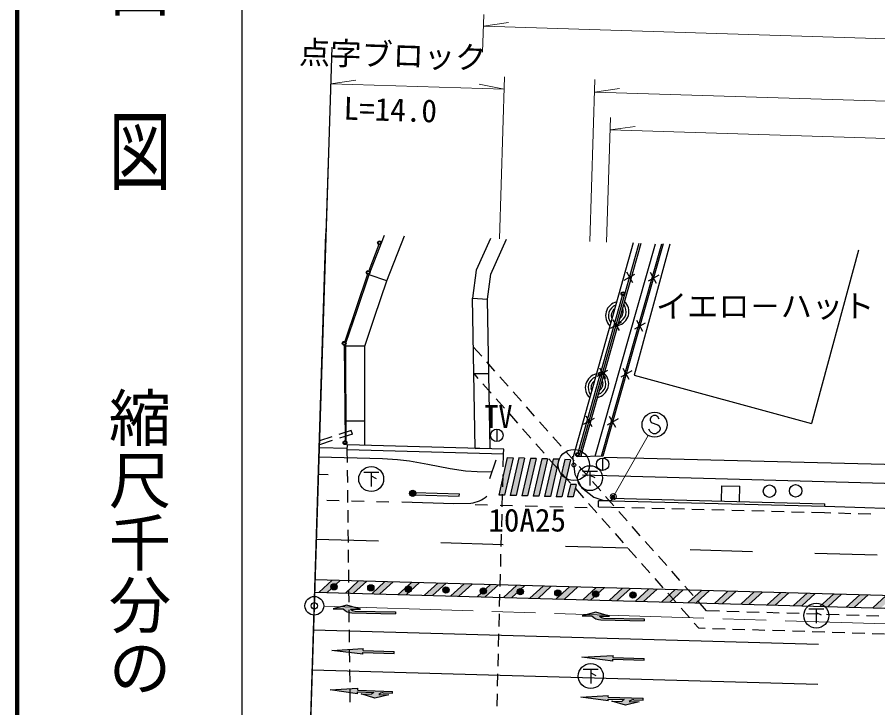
# Model space of a CAD drawing. Units: millimetres, scale not verified. Extents: x 40000 to 680000, y 20000 to 380000.
# Drawn here: x 40000 to 108980, y 265234 to 320626 of the extents above; entities that cross this region are included whole.
import ezdxf
from ezdxf.enums import TextEntityAlignment as Align

# ---------------------------------------------------------------- set-up
doc = ezdxf.new("R2010")
doc.units = ezdxf.units.MM
doc.header["$LTSCALE"] = 1000
doc.header["$PDMODE"] = 32
doc.header["$PDSIZE"] = 500
doc.linetypes.add('CHAIN', pattern=[18.5, 12, -1.5, 3.5, -1.5])
for name, color, linetype, lineweight in [('M-BGD', 7, 'Continuous', 25), ('M-BGD-EXST', 7, 'Continuous', 25), ('M-BMK', 2, 'CHAIN', 13), ('M-BMK-OTRS', 5, 'Continuous', 25), ('M-BMK-SRVR', 3, 'Continuous', 25), ('M-STR-HTXT', 7, 'Continuous', 13), ('M-STR-STR1', 1, 'Continuous', 25), ('M-STR-STRC', 7, 'Continuous', 25), ('M-TTL', 2, 'Continuous', 140), ('M-TTL-BAND', 7, 'Continuous', 25)]:
    doc.layers.add(name, color=color, linetype=linetype, lineweight=lineweight)
doc.layers.add('M-BMK-HTXT', color=7, linetype='Continuous')
doc.styles.add('@ＭＳ ゴシック', font='')
doc.styles.add('ＭＳ ゴシック', font='')
doc.styles.get('@ＭＳ ゴシック').set_extended_font_data('@MS Gothic')
doc.styles.get('ＭＳ ゴシック').set_extended_font_data('MS Gothic')

msp = doc.modelspace()

# ---------------------------------------------------------------- hatches: boundary and pattern name
at = {"layer": 'M-BGD'}
for points in [[(78936, 283663), (78901, 282290), (79064, 282285), (79757, 285287), (79297, 285302)], [(79522, 282271), (79981, 282258), (80674, 285256), (80215, 285271)], [(80440, 282244), (80898, 282230), (81590, 285225), (81132, 285241)], [(81357, 282216), (81816, 282203), (82507, 285195), (82049, 285210)], [(82274, 282189), (82733, 282175), (83424, 285164), (82965, 285180)], [(83192, 282161), (83650, 282148), (84340, 285134), (83882, 285149)], [(78636, 282298), (78901, 282290), (78936, 283663)], [(84110, 282146), (84572, 282144), (84810, 283138), (84348, 283140)], [(87024, 272432, -0.20151), (86670, 272590), (87470, 272572), (86377, 272897), (85271, 272623), (86070, 272604, 0.20151), (86777, 272288), (90262, 272207), (90266, 272357)], [(85255, 269285), (87746, 268979), (87751, 269129), (90250, 269049), (90255, 269199), (87756, 269279), (87761, 269429)]]:
    msp.add_hatch(color=256, dxfattribs=at).paths.add_polyline_path(points)
at = {"layer": 'M-STR-STRC'}
for points in [[(65896, 275450), (65250, 275468), (64192, 274499), (64838, 274481)], [(68011, 275392), (67364, 275410), (66305, 274439), (66951, 274421)], [(70125, 275334), (69479, 275352), (68419, 274380), (69065, 274362)], [(72240, 275275), (71593, 275293), (70532, 274321), (71178, 274302)], [(74371, 275217), (73720, 275235), (72644, 274261), (73295, 274243)], [(76469, 275159), (75822, 275177), (74759, 274202), (75405, 274184)], [(78583, 275100), (77937, 275118), (76872, 274142), (77518, 274124)], [(80698, 275042), (80051, 275060), (78985, 274083), (79631, 274065)], [(82812, 274984), (82166, 275002), (81099, 274023), (81745, 274005)], [(84927, 274925), (84280, 274943), (83212, 273964), (83858, 273946)], [(85971, 273886), (87041, 274867), (86395, 274885), (85325, 273904)], [(89156, 274809), (88509, 274827), (87439, 273845), (88085, 273827)], [(90202, 273767), (91288, 274750), (90637, 274768), (89551, 273786)], [(93385, 274692), (92739, 274710), (91665, 273726), (92312, 273708)], [(95500, 274634), (94853, 274651), (93779, 273667), (94425, 273649)], [(97614, 274575), (96968, 274593), (95892, 273607), (96538, 273589)], [(99729, 274517), (99082, 274535), (98005, 273548), (98652, 273530)], [(101843, 274459), (101197, 274476), (100119, 273488), (100765, 273470)], [(103958, 274400), (103311, 274418), (102232, 273429), (102878, 273411)], [(106072, 274342), (105426, 274360), (104345, 273369), (104992, 273351)], [(108204, 274283), (107553, 274301), (106458, 273310), (107108, 273292)], [(110301, 274225), (109655, 274243), (108572, 273251), (109218, 273232)], [(65325, 273179), (66125, 273162, 0.14391), (66612, 272877), (66605, 273404), (66432, 273456)], [(67079, 272992, -0.20151), (66725, 273150), (67525, 273132), (66605, 273404), (66612, 272877, 0.05598), (66833, 272847), (70318, 272773), (70321, 272923)], [(65216, 269835), (66649, 269659), (66646, 269917)], [(66646, 269917), (66649, 269659), (67707, 269529), (67712, 269679), (70211, 269597), (70216, 269747), (67717, 269829), (67722, 269978)], [(67280, 266361), (67286, 266511), (68572, 266459, 0.06022), (68379, 266317), (67580, 266349), (68667, 266005), (69778, 266261), (68979, 266293, -0.20151), (69341, 266429), (70084, 266399), (70090, 266549), (67292, 266661), (67298, 266810), (65091, 266673)], [(87365, 265781), (87369, 265931), (88656, 265891, 0.06022), (88464, 265747), (87665, 265772), (88755, 265438), (89864, 265704), (89064, 265729, -0.20151), (89425, 265868), (90168, 265845), (90173, 265995), (87374, 266081), (87379, 266231), (85173, 266074)]]:
    msp.add_hatch(color=256, dxfattribs=at).paths.add_polyline_path(points)

# ---------------------------------------------------------------- linework, layer by layer
at = {"layer": 'M-BGD'}
for p, q in [((77957, 300007), (79230, 302835)), ((68984, 302391), (68182, 300286)), ((89383, 302517), (84555, 285368)), ((85060, 285500), (89846, 302502)), ((85204, 285459), (90000, 302497)), ((86321, 285405), (91161, 302461)), ((86844, 285416), (91676, 302445)), ((91779, 302442), (86949, 285418)), ((92302, 302425), (89445, 291912)), ((107433, 301950), (103655, 288049)), ((88834, 300213), (89323, 299341)), ((91245, 299266), (90758, 300139)), ((68080, 300004), (66257, 294613)), ((77691, 298002), (77957, 300007)), ((88643, 299532), (89515, 300021)), ((91438, 299946), (90565, 299459)), ((76698, 286037), (76491, 298079)), ((77897, 286004), (77691, 298002)), ((86773, 292138), (88508, 298301)), ((87559, 295682), (88431, 296171)), ((87750, 296362), (88239, 295490)), ((90346, 296098), (89473, 295611)), ((90153, 295418), (89666, 296291)), ((66210, 294321), (66275, 286646)), ((66371, 286349), (66352, 294479)), ((67871, 286353), (67852, 294235)), ((77236, 293425), (76558, 294193)), ((78295, 292225), (77633, 292975)), ((86667, 292512), (87156, 291640)), ((76595, 292036), (76930, 291656)), ((84956, 285685), (86691, 291849)), ((86475, 291831), (87347, 292320)), ((89254, 292250), (88381, 291762)), ((89061, 291569), (88574, 292443)), ((89445, 291912), (103655, 288049)), ((77328, 291206), (77990, 290457)), ((79355, 291026), (78693, 291776)), ((80414, 289827), (79752, 290576)), ((78387, 290007), (79049, 289257)), ((81473, 288628), (80811, 289377)), ((79446, 288808), (80108, 288058)), ((85391, 287981), (86263, 288470)), ((85583, 288662), (86072, 287789)), ((88163, 288402), (87289, 287914)), ((87970, 287721), (87482, 288595)), ((82532, 287428), (81870, 288178)), ((65217, 286973), (64229, 286655)), ((66776, 287474), (65788, 287156)), ((66868, 287188), (65829, 286854)), ((66868, 287188), (66776, 287474)), ((78440, 287588), (78440, 286588)), ((80505, 287608), (81167, 286859)), ((83591, 286229), (82929, 286979)), ((65257, 286671), (64219, 286337)), ((81564, 286409), (82226, 285660)), ((64211, 286102), (66462, 286052)), ((84650, 285030), (83988, 285779)), ((77892, 283628), (78397, 285135)), ((78636, 282298), (79297, 285302)), ((79757, 285287), (79064, 282285)), ((79297, 285302), (79757, 285287)), ((80215, 285271), (79522, 282271)), ((80674, 285256), (79981, 282258)), ((80674, 285256), (80215, 285271)), ((81132, 285241), (80440, 282244)), ((81590, 285225), (80898, 282230)), ((81590, 285225), (81132, 285241)), ((82049, 285210), (81357, 282216)), ((82507, 285195), (81816, 282203)), ((82507, 285195), (82049, 285210)), ((82965, 285180), (82274, 282189)), ((82623, 285210), (83285, 284460)), ((83424, 285164), (82733, 282175)), ((83424, 285164), (82965, 285180)), ((83882, 285149), (83192, 282161)), ((84340, 285134), (83650, 282148)), ((84340, 285134), (83882, 285149)), ((86949, 285418), (84949, 285376)), ((85204, 285459), (85189, 285381)), ((86925, 285268), (86925, 284268)), ((112875, 284656), (87033, 285317)), ((85709, 283831), (85047, 284580)), ((64926, 283926), (64144, 283945)), ((83682, 284011), (84344, 283261)), ((84348, 283140), (84110, 282146)), ((84810, 283138), (84348, 283140)), ((84810, 283138), (84572, 282144)), ((86769, 282631), (86107, 283381)), ((96457, 281809), (96489, 283048)), ((96489, 283048), (97929, 283013)), ((97897, 281772), (97929, 283013)), ((71868, 282505), (71862, 282305)), ((71862, 282305), (75436, 282199)), ((71868, 282505), (75442, 282399)), ((75436, 282199), (75442, 282399)), ((79064, 282285), (78636, 282298)), ((79981, 282258), (79522, 282271)), ((80898, 282230), (80440, 282244)), ((81816, 282203), (81357, 282216)), ((82733, 282175), (82274, 282189)), ((83650, 282148), (83192, 282161)), ((84572, 282144), (84110, 282146)), ((84742, 282811), (85404, 282062)), ((87828, 281432), (87166, 282182)), ((85801, 281612), (86463, 280863)), ((86583, 281343), (86586, 281843)), ((87639, 281837), (86586, 281843)), ((87644, 282037), (87639, 281837)), ((87644, 282037), (104738, 281595)), ((104733, 281395), (104738, 281595)), ((86583, 281343), (87626, 281337)), ((87626, 281337), (88676, 281310)), ((88887, 280233), (88225, 280982)), ((89275, 281294), (90275, 281268)), ((90875, 281253), (91874, 281227)), ((92474, 281212), (93474, 281186)), ((94074, 281170), (95073, 281145)), ((95673, 281129), (96673, 281103)), ((97273, 281088), (98272, 281062)), ((98872, 281046), (99872, 281021)), ((100472, 281005), (101471, 280979)), ((102071, 280964), (103071, 280938)), ((103671, 280922), (104720, 280895)), ((104718, 280895), (105218, 280880)), ((105818, 280861), (106818, 280830)), ((107417, 280812), (108417, 280781)), ((86860, 280413), (87522, 279663)), ((89946, 279034), (89284, 279783)), ((87919, 279214), (88581, 278464)), ((88978, 278014), (89640, 277265)), ((91005, 277834), (90343, 278584)), ((92064, 276635), (91402, 277385)), ((90037, 276815), (90699, 276066)), ((93123, 275436), (92461, 276185)), ((64192, 274499), (65250, 275468)), ((64838, 274481), (65896, 275450)), ((66305, 274439), (67364, 275410)), ((66951, 274421), (68011, 275392)), ((68419, 274380), (69479, 275352)), ((69065, 274362), (70125, 275334)), ((70532, 274321), (71593, 275293)), ((71178, 274302), (72240, 275275)), ((72644, 274261), (73720, 275235)), ((91097, 275616), (91758, 274866)), ((73295, 274243), (74371, 275217)), ((74759, 274202), (75822, 275177)), ((75405, 274184), (76469, 275159)), ((76872, 274142), (77937, 275118)), ((77518, 274124), (78583, 275100)), ((78985, 274083), (80051, 275060)), ((79631, 274065), (80698, 275042)), ((81099, 274023), (82166, 275002)), ((81745, 274005), (82812, 274984)), ((83212, 273964), (84280, 274943)), ((83858, 273946), (84927, 274925)), ((85325, 273904), (86395, 274885)), ((85971, 273886), (87041, 274867)), ((87439, 273845), (88509, 274827)), ((88085, 273827), (89156, 274809)), ((89551, 273786), (90637, 274768)), ((90202, 273767), (91288, 274750)), ((91665, 273726), (92739, 274710)), ((92312, 273708), (93385, 274692)), ((94183, 274236), (93521, 274986)), ((93779, 273667), (94853, 274651)), ((94425, 273649), (95500, 274634)), ((95892, 273607), (96968, 274593)), ((96538, 273589), (97614, 274575)), ((92156, 274417), (92818, 273667)), ((98005, 273548), (99082, 274535)), ((98652, 273530), (99729, 274517)), ((100119, 273488), (101197, 274476)), ((100765, 273470), (101843, 274459)), ((102232, 273429), (103311, 274418)), ((102878, 273411), (103958, 274400)), ((104345, 273369), (105426, 274360)), ((104992, 273351), (106072, 274342)), ((106458, 273310), (107553, 274301)), ((107108, 273292), (108204, 274283)), ((108572, 273251), (109655, 274243)), ((93215, 273217), (93877, 272468)), ((95258, 273018), (94580, 273787)), ((86377, 272897), (85271, 272623)), ((85271, 272623), (86070, 272604)), ((87470, 272572), (86377, 272897)), ((86670, 272590), (87470, 272572)), ((96280, 272986), (95258, 273018)), ((97880, 272936), (96880, 272967)), ((99479, 272886), (98479, 272917)), ((101078, 272836), (100079, 272867)), ((102677, 272786), (101678, 272817)), ((104276, 272736), (103277, 272767)), ((105876, 272686), (104876, 272717)), ((107475, 272635), (106475, 272667)), ((109074, 272585), (108075, 272617)), ((86777, 272288), (90262, 272207)), ((87024, 272432), (90266, 272357)), ((90266, 272357), (90262, 272207)), ((94274, 272018), (94610, 271638)), ((94610, 271638), (95135, 271622)), ((95734, 271603), (96734, 271571)), ((97333, 271553), (98333, 271521)), ((98933, 271502), (99932, 271471)), ((100532, 271452), (101531, 271421)), ((102131, 271402), (103131, 271371)), ((103730, 271352), (104730, 271321)), ((105329, 271302), (106329, 271271)), ((106929, 271252), (107928, 271221)), ((108528, 271202), (109527, 271170)), ((85255, 269285), (87761, 269429)), ((87746, 268979), (85255, 269285)), ((87746, 268979), (87751, 269129)), ((87751, 269129), (90250, 269049)), ((87756, 269279), (87761, 269429)), ((87756, 269279), (90255, 269199)), ((90250, 269049), (90255, 269199))]:
    msp.add_line(p, q, dxfattribs=at)
for points in [[(66352, 294479), (67219, 297051), (68214, 299986), (69442, 303142)], [(67852, 294235), (68639, 296571), (69624, 299473), (71033, 303092)], [(77932, 302876), (76790, 300339), (76491, 298079)], [(78061, 284133), (76855, 284157), (75943, 284227), (74706, 284391), (72911, 284745), (71440, 285004), (70490, 285110), (69291, 285193), (64187, 285333)], [(84510, 285408), (84683, 283981), (85241, 282892), (86216, 282141), (86931, 281898), (87639, 281837), (104733, 281395), (112731, 281147), (121310, 280927)], [(85315, 283931), (111470, 283197), (189944, 280893)]]:
    msp.add_lwpolyline(points, dxfattribs=at)
for centre, radius in [((69037, 302531), 150), ((69037, 302531), 120), ((69037, 302531), 100), ((68128, 300146), 150), ((68128, 300146), 120), ((68128, 300146), 100), ((88548, 298446), 150), ((88548, 298446), 120), ((88548, 298446), 100), ((66209, 294471), 150), ((66209, 294471), 120), ((66209, 294471), 100), ((86732, 291993), 150), ((86732, 291993), 120), ((86732, 291993), 100), ((78440, 287088), 500), ((66276, 286496), 150), ((66276, 286496), 120), ((66276, 286496), 100), ((84916, 285541), 150), ((84916, 285541), 120), ((84916, 285541), 100), ((86925, 284768), 500)]:
    msp.add_circle(centre, radius, dxfattribs=at)
for centre, radius, start, end in [((88295, 296686), 1133, 102.35169, 226.20672), ((88295, 296686), 907, 110.31109, 218.24733), ((87902, 297011), 1133, 282.35169, 46.20672), ((87902, 297011), 907, 290.31109, 38.24733), ((88295, 296686), 680, 125.93646, 202.62196), ((87902, 297011), 680, 305.93646, 22.62196), ((86670, 290910), 1133, 102.35169, 226.20672), ((86276, 291235), 1133, 282.35169, 46.20672), ((86276, 291235), 907, 290.31109, 38.24733), ((86670, 290910), 907, 110.31109, 218.24733), ((86670, 290910), 680, 125.93646, 202.62196), ((86276, 291235), 680, 305.93646, 22.62196), ((86801, 273287), 1000, 223.10136, 268.67436), ((87035, 272932), 500, 223.10136, 268.67436)]:
    msp.add_arc(centre, radius, start, end, dxfattribs=at)
at = {"layer": 'M-BGD-EXST'}
for p, q in [((85311, 284204), (86511, 284204)), ((85911, 284204), (85911, 283054)), ((67773, 284135), (68973, 284135)), ((68373, 284135), (68373, 282985)), ((68373, 283835), (68773, 283635)), ((85911, 283904), (86311, 283704)), ((103449, 273183), (104649, 273183)), ((104049, 273183), (104049, 272033)), ((104049, 272883), (104449, 272683)), ((85375, 268328), (86575, 268328)), ((85975, 268328), (85975, 267178)), ((85975, 268028), (86375, 267828))]:
    msp.add_line(p, q, dxfattribs=at)
for centre, radius in [((68373, 283585), 1000), ((85911, 283654), 1000), ((100295, 282612), 500), ((102394, 282637), 500), ((104049, 272633), 1000), ((85975, 267778), 1000)]:
    msp.add_circle(centre, radius, dxfattribs=at)
at = {"layer": 'M-BMK'}
msp.add_line((64563, 273390), (331366, 264919), dxfattribs=at)
at = {"layer": 'M-BMK-OTRS'}
msp.add_line((62871, 243318), (64750, 303289), dxfattribs=at)
msp.add_lwpolyline([(65218, 318222), (63413, 260634), (62275, 224299)], dxfattribs=at)
at = {"layer": 'M-BMK-SRVR'}
for centre, radius in [((84622, 284708), 1250), ((84622, 284708), 150), ((63814, 273414), 750)]:
    msp.add_circle(centre, radius, dxfattribs=at)
msp.add_point((63814, 273414), dxfattribs=at)
at = {"layer": 'M-STR-HTXT'}
for p, q in [((77393, 320854), (77298, 317828)), ((77363, 319902), (79371, 320189)), ((196314, 316174), (77363, 319902)), ((64750, 303289), (65157, 316282)), ((65126, 315283), (67136, 315570)), ((65126, 315283), (79023, 314847)), ((79023, 314847), (77037, 315259)), ((79055, 315847), (78648, 302853)), ((86308, 315620), (85901, 302626)), ((86276, 314620), (88284, 314907)), ((196157, 311177), (86276, 314620)), ((87549, 312579), (87236, 302584)), ((87518, 311580), (89528, 311867)), ((87518, 311580), (303104, 304824)), ((87848, 282291), (90584, 287067))]:
    msp.add_line(p, q, dxfattribs=at)
for radius in [150, 120, 90, 60, 30, 20]:
    msp.add_circle((87773, 282161), radius, dxfattribs=at)
msp.add_point((87773, 282161), dxfattribs=at)
at = {"layer": 'M-STR-STR1'}
for p, q in [((66458, 285917), (66469, 286317)), ((78997, 285974), (66469, 286317)), ((78986, 285574), (66458, 285917)), ((66470, 284896), (66458, 285917)), ((78986, 285574), (78997, 285974)), ((78960, 284557), (78986, 285574)), ((66489, 283297), (66477, 284296)), ((78918, 282958), (78944, 283957)), ((66508, 281697), (66496, 282697)), ((78876, 281358), (78902, 282358)), ((66527, 280097), (66515, 281097)), ((78835, 279759), (78861, 280758)), ((66546, 278497), (66534, 279497)), ((78793, 278159), (78819, 279159)), ((66564, 276897), (66553, 277897)), ((78752, 276560), (78778, 277559)), ((66583, 275297), (66571, 276297)), ((78710, 274960), (78736, 275960)), ((66602, 273697), (66590, 274697)), ((78668, 273361), (78694, 274361)), ((66621, 272097), (66609, 273097)), ((78627, 271761), (78653, 272761)), ((66640, 270497), (66628, 271497)), ((78585, 270162), (78611, 271162)), ((66658, 268898), (66647, 269897)), ((78544, 268563), (78570, 269562)), ((66677, 267298), (66665, 268298)), ((78502, 266963), (78528, 267963)), ((66696, 265698), (66684, 266698)), ((78460, 265364), (78486, 266363))]:
    msp.add_line(p, q, dxfattribs=at)
at = {"layer": 'M-STR-STRC'}
for p, q in [((69624, 299473), (68203, 299953)), ((76491, 298079), (77691, 298002)), ((67852, 294235), (66352, 294231)), ((76595, 292036), (77793, 292057)), ((90813, 288577), (90722, 288395)), ((90722, 288395), (90722, 288304)), ((90994, 288668), (90813, 288577)), ((91176, 288668), (90994, 288668)), ((91358, 288577), (91176, 288668)), ((91449, 288395), (91358, 288577)), ((67867, 288235), (66367, 288231)), ((90722, 288304), (90813, 288123)), ((90813, 288123), (91358, 287941)), ((91358, 287941), (91449, 287850)), ((91449, 287850), (91540, 287668)), ((91540, 287668), (91540, 287577)), ((90722, 287395), (90631, 287577)), ((90813, 287304), (90722, 287395)), ((90994, 287214), (90813, 287304)), ((91176, 287214), (90994, 287214)), ((91358, 287304), (91176, 287214)), ((91449, 287395), (91358, 287304)), ((91540, 287577), (91449, 287395)), ((76698, 286037), (77896, 286058)), ((64805, 281884), (65805, 281857)), ((66804, 281831), (67804, 281804)), ((68804, 281778), (69798, 281752)), ((76706, 281533), (77706, 281507)), ((78705, 281482), (79705, 281456)), ((80705, 281431), (81704, 281405)), ((82704, 281379), (83704, 281354)), ((84703, 281328), (85698, 281303)), ((63981, 278757), (68958, 278618)), ((73956, 278479), (78954, 278340)), ((83952, 278201), (88950, 278062)), ((93948, 277923), (98946, 277783)), ((103944, 277644), (108942, 277505)), ((66432, 273456), (65325, 273179)), ((65325, 273179), (66125, 273162)), ((67525, 273132), (66432, 273456)), ((66725, 273150), (67525, 273132)), ((66833, 272847), (70318, 272773)), ((67079, 272992), (70321, 272923)), ((70321, 272923), (70318, 272773)), ((63753, 271491), (104236, 270340)), ((65216, 269835), (67722, 269978)), ((67707, 269529), (65216, 269835)), ((67717, 269829), (67722, 269978)), ((67717, 269829), (70216, 269747)), ((70211, 269597), (70216, 269747)), ((67707, 269529), (67712, 269679)), ((67712, 269679), (70211, 269597)), ((104182, 267108), (63651, 268239)), ((65091, 266673), (67298, 266810)), ((67280, 266361), (65091, 266673)), ((67280, 266361), (67286, 266511)), ((67286, 266511), (68572, 266459)), ((67292, 266661), (67298, 266810)), ((67292, 266661), (70090, 266549)), ((67580, 266349), (68379, 266317)), ((68667, 266005), (67580, 266349)), ((69778, 266261), (68667, 266005)), ((68979, 266293), (69778, 266261)), ((69341, 266429), (70084, 266399)), ((70084, 266399), (70090, 266549)), ((85173, 266074), (87379, 266231)), ((87365, 265781), (85173, 266074)), ((87365, 265781), (87369, 265931)), ((87369, 265931), (88656, 265891)), ((87374, 266081), (87379, 266231)), ((87374, 266081), (90173, 265995)), ((87665, 265772), (88464, 265747)), ((88755, 265438), (87665, 265772)), ((89864, 265704), (88755, 265438)), ((89064, 265729), (89864, 265704)), ((89425, 265868), (90168, 265845)), ((90168, 265845), (90173, 265995))]:
    msp.add_line(p, q, dxfattribs=at)
for points in [[(70818, 281741), (74994, 281620), (76367, 281657)], [(190551, 268972), (175227, 269431), (173442, 269822), (171973, 270305), (167180, 271912), (165559, 272441), (163738, 272750), (161629, 272809), (63879, 275506)], [(63848, 274509), (133357, 272553), (135417, 272453), (137363, 272287), (142987, 271454)]]:
    msp.add_lwpolyline(points, dxfattribs=at)
for centre, radius in [((91085, 287941), 1000), ((71705, 282429), 250), ((71705, 282429), 204), ((71705, 282429), 159), ((71705, 282429), 114), ((71705, 282429), 68.2), ((71705, 282429), 22.7), ((65383, 274939), 250), ((65383, 274939), 204), ((65383, 274939), 159), ((65383, 274939), 114), ((65383, 274939), 68.2), ((65383, 274939), 22.7), ((68347, 274855), 250), ((68347, 274855), 204), ((68347, 274855), 159), ((68347, 274855), 114), ((68347, 274855), 68.2), ((68347, 274855), 22.7), ((71345, 274751), 250), ((71345, 274751), 204), ((71345, 274751), 159), ((71345, 274751), 114), ((71345, 274751), 68.2), ((71345, 274751), 22.7), ((74363, 274685), 250), ((74363, 274685), 204), ((74363, 274685), 159), ((74363, 274685), 114), ((74363, 274685), 68.2), ((74363, 274685), 22.7), ((77356, 274604), 250), ((77356, 274604), 204), ((77356, 274604), 159), ((77356, 274604), 114), ((77356, 274604), 68.2), ((77356, 274604), 22.7), ((80319, 274549), 250), ((80319, 274549), 204), ((80319, 274549), 159), ((80319, 274549), 114), ((80319, 274549), 68.2), ((80319, 274549), 22.7), ((83334, 274439), 250), ((83334, 274439), 204), ((83334, 274439), 159), ((83334, 274439), 114), ((86372, 274355), 250), ((86372, 274355), 204), ((83334, 274439), 68.2), ((83334, 274439), 22.7), ((86372, 274355), 159), ((86372, 274355), 114), ((86372, 274355), 68.2), ((86372, 274355), 22.7), ((89354, 274281), 250), ((89354, 274281), 204), ((89354, 274281), 159), ((89354, 274281), 114), ((89354, 274281), 68.2), ((89354, 274281), 22.7)]:
    msp.add_circle(centre, radius, dxfattribs=at)
for centre, radius, start, end in [((76081, 284098), 2458, 276.69911, 309.55528), ((66854, 273847), 1000, 223.20724, 268.78024), ((67090, 273492), 500, 223.20724, 268.78024), ((69065, 265589), 1000, 119.50027, 133.28493), ((69321, 265929), 500, 87.71193, 133.28493), ((89157, 265025), 1000, 120.02435, 133.80901), ((89410, 265368), 500, 88.23602, 133.80901)]:
    msp.add_arc(centre, radius, start, end, dxfattribs=at)
at = {"layer": 'M-TTL'}
msp.add_line((40000, 380000), (40000, 20000), dxfattribs=at)
at = {"layer": 'M-TTL-BAND'}
msp.add_line((58000, 370000), (58000, 20000), dxfattribs=at)

# ---------------------------------------------------------------- texts
at = {"layer": 'M-BMK-HTXT', "style": 'ＭＳ ゴシック'}
msp.add_text('イエロ－ハット', height=1833, dxfattribs=at).set_placement((91200, 298368), align=Align.TOP_LEFT)
at = {"layer": 'M-BMK-HTXT', "style": 'ＭＳ ゴシック', "width": 0.9}
msp.add_text('TV', height=1833, dxfattribs=at).set_placement((77448, 288600), align=Align.MIDDLE_LEFT)
at = {"layer": 'M-BMK-HTXT', "style": 'ＭＳ ゴシック'}
msp.add_text('10A25', height=1833, dxfattribs=at).set_placement((77759, 278821), align=Align.BOTTOM_LEFT)
at = {"layer": 'M-STR-HTXT', "style": 'ＭＳ ゴシック'}
msp.add_text('点字ブロック', height=1833, rotation=358.205, dxfattribs=at).set_placement((62554, 316364), align=Align.BOTTOM_LEFT)
msp.add_text('L=14.0', height=1833, rotation=358.205, dxfattribs=at).set_placement((66197, 314249), align=Align.TOP_LEFT)
at = {"layer": 'M-TTL-BAND', "style": '@ＭＳ ゴシック', "width": 1.4}
msp.add_text('平  面  図', height=3666, rotation=270, dxfattribs=at).set_placement((49777, 306475), align=Align.MIDDLE_RIGHT)
at = {"layer": 'M-TTL-BAND', "style": '@ＭＳ ゴシック'}
msp.add_text('縮尺千分の一', height=3666, rotation=270, dxfattribs=at).set_placement((49777, 261030), align=Align.MIDDLE_RIGHT)

doc.saveas('drawing.dxf')
